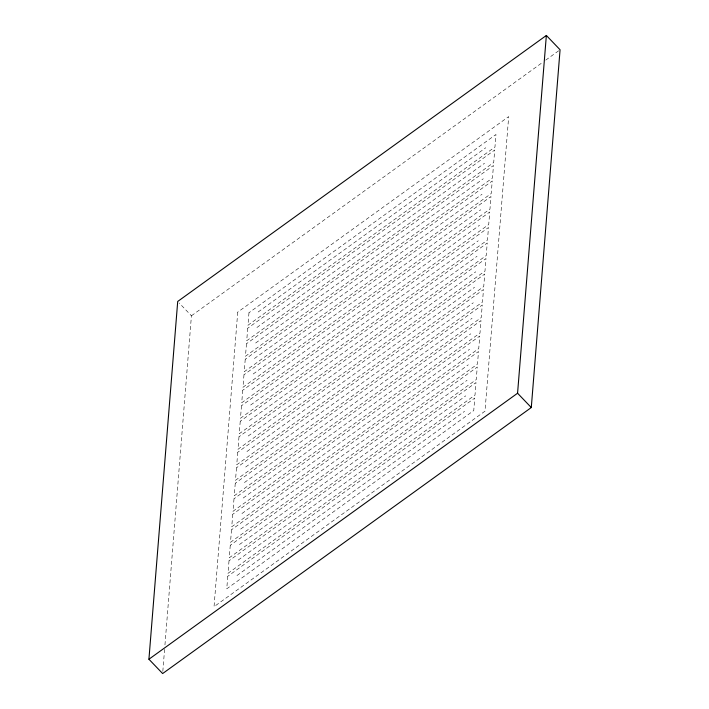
<?xml version="1.0" encoding="UTF-8"?>
<svg xmlns="http://www.w3.org/2000/svg" width="709" height="709" viewBox="0 0 709 709"><rect width="100%" height="100%" fill="white"/><g stroke="black" fill="none" stroke-linecap="round" stroke-linejoin="round"><path stroke-width="0.53" stroke-dasharray="3.54 2.66" d="M162.822 671.352L164.594 649.329M164.949 644.924L191.43 315.771L179.235 303.044M191.43 315.771L542.137 62.711M545.726 60.123L560.075 49.763M258.147 312.004L485.789 147.747M256.897 327.505L484.539 163.247M255.648 343.014L483.29 178.757M254.407 358.515L482.04 194.257M253.157 374.015L480.799 209.758M251.908 389.525L479.55 225.267M250.658 405.025L478.3 240.768M249.417 420.534L477.051 256.268M248.168 436.035L475.81 271.777M246.918 451.536L474.56 287.278M245.668 467.045L473.311 302.778M244.428 482.545L472.061 318.288M243.178 498.046L470.82 333.788M241.929 513.555L469.571 349.289M240.679 529.056L468.321 364.798M239.438 544.556L467.071 380.299M238.189 560.066L465.831 395.808M236.939 575.566L464.581 411.309M237.737 312.128L214.038 606.7L484.991 411.185L508.69 116.613L237.737 312.128M227.766 576.293L226.756 588.816L473.754 410.582L474.764 398.068L227.766 576.293M229.016 560.784L228.006 573.306L475.003 395.081L476.005 382.559L229.016 560.784M230.265 545.283L229.255 557.806L476.244 379.581L477.254 367.058L230.265 545.283M231.506 529.774L230.505 542.296L477.494 364.072L478.504 351.549L231.506 529.774M232.756 514.273L231.746 526.796L478.743 348.571L479.754 336.048L232.756 514.273M234.005 498.773L232.995 511.295L479.993 333.07L480.994 320.548L234.005 498.773M235.255 483.263L234.245 495.786L481.234 317.561L482.244 305.038L235.255 483.263M236.496 467.763L235.494 480.285L482.483 302.061L483.494 289.538L236.496 467.763M237.745 452.262L236.735 464.785L483.733 286.56L484.743 274.037L237.745 452.262M238.995 436.753L237.985 449.276L484.983 271.051L485.984 258.528L238.995 436.753M240.245 421.252L239.234 433.775L486.223 255.55L487.234 243.027L240.245 421.252M241.485 405.752L240.484 418.275L487.473 240.05L488.483 227.527L241.485 405.752M242.735 390.242L241.725 402.765L488.723 224.54L489.733 212.018L242.735 390.242M243.985 374.742L242.974 387.265L489.972 209.04L490.974 196.517L243.985 374.742M245.234 359.241L244.224 371.755L491.213 193.53L492.223 181.017L245.234 359.241M246.475 343.732L245.474 356.255L492.463 178.03L493.473 165.507L246.475 343.732M247.725 328.232L246.714 340.754L493.712 162.529L494.722 150.007L247.725 328.232M248.974 312.722L247.964 325.245L494.962 147.02L495.963 134.497L248.974 312.722"/><path stroke-width="1.06" d="M148.925 659.237L177.711 301.458L546.355 35.45L560.075 49.763L531.289 407.542L162.645 673.55L148.925 659.237L517.57 393.229L546.355 35.45M517.57 393.229L531.289 407.542"/></g></svg>
